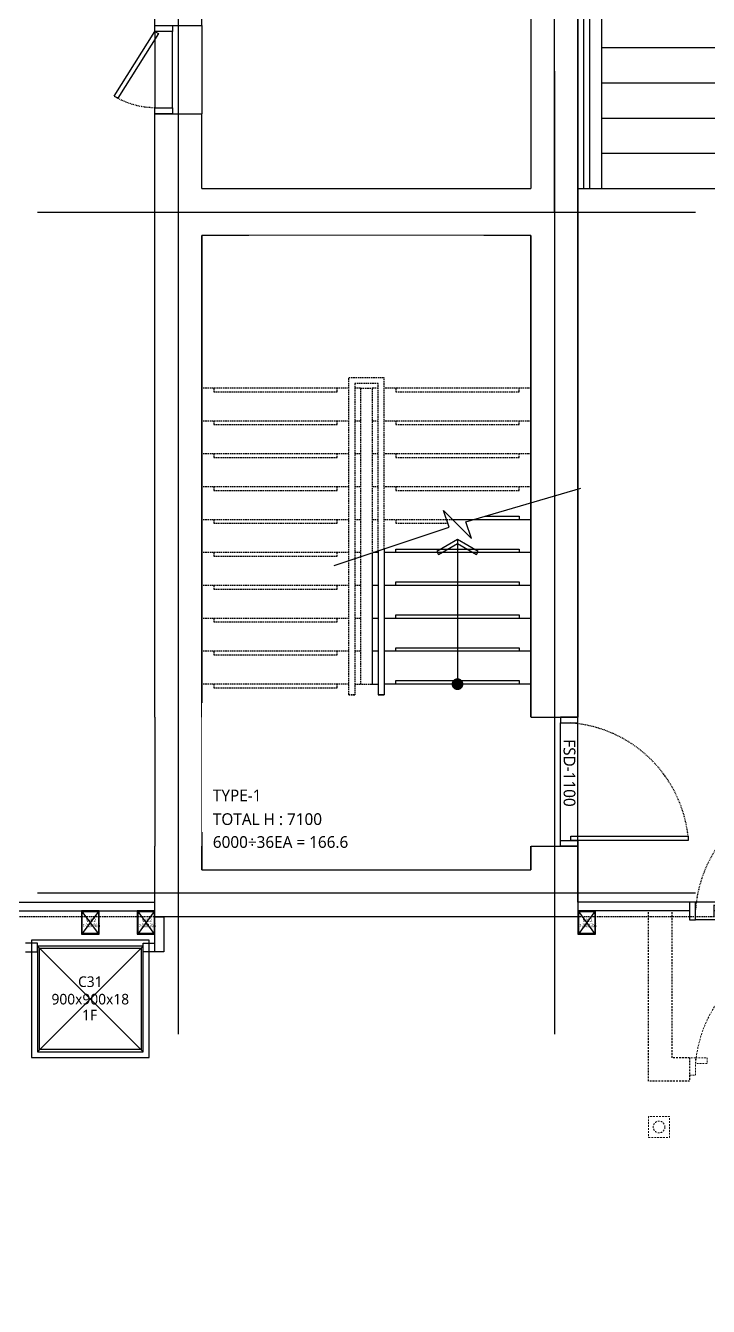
# Model space of a CAD drawing. Header units: millimetres. Extents: x 13515 to 183937, y -33900 to -660.
# Drawn here: x 119644.9 to 119735.8, y -19672.7 to -19502 of the extents above; entities that cross this region are included whole.
import ezdxf
from ezdxf.enums import TextEntityAlignment as Align

# ---------------------------------------------------------------- set-up
doc = ezdxf.new("R2010")
doc.units = ezdxf.units.MM
doc.header["$LTSCALE"] = 100
doc.header["$MEASUREMENT"] = 0
doc.header["$PDSIZE"] = -10
for name, pattern in [('-HID', [2.5, 1.5, -1]), ('A0-000 XR 평면도$0$HID', [2.5, 1.5, -1]), ('HID', [2.5, 1.5, -1]), ('HIDDEN2', [0.1875, 0.125, -0.0625])]:
    doc.linetypes.add(name, pattern=pattern)
doc.layers.get('0').update_dxf_attribs({"linetype": 'CONTINUOUS'})
doc.layers.get('Defpoints').update_dxf_attribs({"color": 171, "linetype": 'CONTINUOUS'})
doc.layers.add('#프레임 라인', color=189, linetype='CONTINUOUS', plot=False)
for name, color, linetype in [('251', 251, 'CONTINUOUS'), ('A0-000 XR 평면도$0$DOOR', 4, 'CONTINUOUS'), ('A0-000 XR 평면도$0$DOOR(OPEN ELE)', 5, 'CONTINUOUS'), ('CON', 2, 'CONTINUOUS'), ('DOOR', 4, 'CONTINUOUS'), ('DOOR ELE', 253, 'CONTINUOUS'), ('DOOR(OPEN ELE)', 5, 'CONTINUOUS'), ('ELE9', 9, 'CONTINUOUS'), ('FIN(패널-T150 방열)', 9, 'CONTINUOUS'), ('FIN(패널-T75 글라스울)', 6, 'CONTINUOUS'), ('h COLUMN', 252, 'CONTINUOUS'), ('STAIR', 4, 'CONTINUOUS'), ('STAIR(ETC)', 8, 'CONTINUOUS'), ('STEEL', 5, 'CONTINUOUS'), ('SYM(STAIR)', 251, 'CONTINUOUS'), ('계단-논슬립', 252, 'CONTINUOUS'), ('단열패널-방열문(저온공사분)', 251, 'CONTINUOUS')]:
    doc.layers.add(name, color=color, linetype=linetype)
doc.styles.add('TE', font='malgun_0.ttf')
doc.styles.add('나눔바른고딕', font='NanumBarunGothic.ttf')

# ---------------------------------------------------------------- blocks, each defined once
blk = doc.blocks.new('*U142')
at = {"color": 0, "linetype": 'ByBlock'}
for p, q in [((100, 75), (-100, 75)), ((-100, 75), (-100, -75)), ((-94, 69), (94, 69)), ((-94, -69), (-94, 69)), ((94, 69), (94, -69)), ((100, -75), (100, 75)), ((-100, -75), (100, -75)), ((94, -69), (-94, -69))]:
    blk.add_line(p, q, dxfattribs=at)
at = {"layer": 'Defpoints'}
blk.add_point((0, 0), dxfattribs=at)
blk = doc.blocks.new('WC2')
at = {"layer": 'h COLUMN', "ltscale": 0.1}
for p, q in [((69, -94), (-69, 94)), ((69, 94), (-69, -94))]:
    blk.add_line(p, q, dxfattribs=at)
at = {"layer": 'h COLUMN', "ltscale": 0.1, "rotation": 90}
blk.add_blockref('*U142', (0, 0), dxfattribs=at)
at = {"layer": 'Defpoints', "style": 'TE'}
for s, width, p in [('WC2', 0.8, (-34, 19)), ('ㅁ-200x150x6', 0.5, (-65, -24))]:
    blk.add_text(s, height=30, dxfattribs=dict(at, width=width)).set_placement(p, align=Align.MIDDLE_LEFT)
blk = doc.blocks.new('지상1층 WC 배치')
at = {"ltscale": 10000}
for p in [(82700, -26650), (83175, -26650), (86925, -26650)]:
    blk.add_blockref('WC2', p, dxfattribs=at)
blk = doc.blocks.new('*U123')
at = {"color": 0, "linetype": 'ByBlock'}
for p, q in [((450, 450), (-450, 450)), ((-450, 450), (-450, -450)), ((450, -450), (450, 450)), ((-432, 432), (432, 432)), ((-432, -432), (-432, 432)), ((432, 432), (432, -432)), ((432, -432), (-432, -432)), ((-450, -450), (450, -450))]:
    blk.add_line(p, q, dxfattribs=at)
at = {"layer": 'Defpoints'}
blk.add_point((0, 0), dxfattribs=at)
blk = doc.blocks.new('C31-1F')
at = {"layer": '#프레임 라인', "ltscale": 0.1}
blk.add_lwpolyline([(-500, -500), (500, -500), (500, 500), (-500, 500)], close=True, dxfattribs=at)
at = {"layer": 'Defpoints', "ltscale": 10000}
for p, q in [((-450, -450), (450, 450)), ((450, -450), (-450, 450))]:
    blk.add_line(p, q, dxfattribs=at)
at = {"ltscale": 0.1}
blk.add_blockref('*U123', (0, 0), dxfattribs=at)
at = {"layer": 'Defpoints', "style": 'TE'}
for s, p in [('C31', (0, 102)), ('900x900x18', (0, -47)), ('1F', (-6, -182))]:
    blk.add_text(s, height=90, dxfattribs=at).set_placement(p, align=Align.CENTER)
blk = doc.blocks.new('A$Cbf5f0bca')
at = {"layer": 'STAIR', "ltscale": 5}
for p, q in [((3050, 3500), (3050, 2000)), ((3050, 3200), (950, 3200)), ((3050, 2900), (950, 2900)), ((3050, 2600), (950, 2600)), ((3050, 2300), (950, 2300)), ((3250, 2000), (750, 2000))]:
    blk.add_line(p, q, dxfattribs=at)
for points in [[(3250, 3500), (750, 3500), (750, -4075)], [(950, 2000), (950, 3500)], [(3250, -4075), (3250, 3500)]]:
    blk.add_lwpolyline(points, dxfattribs=at)
at = {"layer": 'STEEL', "ltscale": 5}
for points in [[(800, 3500), (800, -4075)], [(850, 3500), (850, -4075)], [(3150, 2000), (3150, 3500)], [(3200, 2000), (3200, 3500)]]:
    blk.add_lwpolyline(points, dxfattribs=at)
blk = doc.blocks.new('A$Ca9da7916')
at = {"layer": 'FIN(패널-T75 글라스울)'}
for p, q in [((227, 10050), (227, 11000)), ((302, 10125), (302, 11000))]:
    blk.add_line(p, q, dxfattribs=at)
blk = doc.blocks.new('A$C48EA7C17')
at = {"layer": 'DOOR'}
for points in [[(965, 1088), (1000, 1088), (1000, 88), (965, 88)], [(-50, 0), (0, 0), (0, 150), (-50, 150)], [(1050, 0), (1000, 0), (1000, 150), (1050, 150)]]:
    blk.add_lwpolyline(points, close=True, dxfattribs=at)
at = {"layer": 'DOOR ELE', "ltscale": 0.1}
for points in [[(965, 150), (0, 150)], [(1000, 0), (0, 0)]]:
    blk.add_lwpolyline(points, dxfattribs=at)
at = {"layer": 'DOOR(OPEN ELE)', "linetype": 'HID', "ltscale": 0.05}
blk.add_arc((1084, 7), 1087, 96.2785, 175.7623, dxfattribs=at)
at = {"layer": 'Defpoints', "style": '나눔바른고딕'}
blk.add_text('FSD-1100', height=100, dxfattribs=at).set_placement((139, 28))
blk = doc.blocks.new('A0-000 XR 평면도$0$A$C60820D4B')
at = {"layer": 'A0-000 XR 평면도$0$DOOR'}
for points in [[(500, 700), (500, 750), (350, 750), (350, 700)], [(500, 0), (500, 50), (350, 50), (350, 0)]]:
    blk.add_lwpolyline(points, close=True, dxfattribs=at)
for points in [[(4, 600), (350, 50), (380, 68), (35, 617)], [(4, 600), (35, 617)]]:
    blk.add_lwpolyline(points, dxfattribs=at)
at = {"layer": 'A0-000 XR 평면도$0$DOOR(OPEN ELE)'}
for p, q in [((350, 50), (350, 700)), ((500, 700), (500, 50))]:
    blk.add_line(p, q, dxfattribs=at)
at = {"layer": 'A0-000 XR 평면도$0$DOOR(OPEN ELE)', "linetype": 'A0-000 XR 평면도$0$HID', "ltscale": 0.05}
blk.add_arc((350, 50), 650, 90, 122.1801, dxfattribs=at)
blk = doc.blocks.new('sdflgkjdlfgkjlfhgfh')
at = {"layer": 'FIN(패널-T150 방열)', "linetype": '-HID', "ltscale": 0.1}
for points in [[(36500083, 38946), (36499733, 38946), (36499733, 40396)], [(36500083, 39146), (36499933, 39146), (36499933, 40396)], [(36501333, 40396), (36501333, 39146), (36501183, 39146)], [(36501533, 40396), (36501533, 38946), (36501183, 38946)], [(36500083, 39146), (36500083, 38946)], [(36501183, 39146), (36501183, 38946)]]:
    blk.add_lwpolyline(points, dxfattribs=at)
at = {"layer": 'STEEL', "linetype": '-HID', "lineweight": 0, "ltscale": 0.1}
for p, q in [((36499913, 38646), (36499733, 38646)), ((36499733, 38646), (36499733, 38466)), ((36499913, 38466), (36499913, 38646)), ((36501533, 38646), (36501353, 38646)), ((36501353, 38646), (36501353, 38466)), ((36501533, 38466), (36501533, 38646)), ((36499733, 38466), (36499913, 38466)), ((36501353, 38466), (36501533, 38466))]:
    blk.add_line(p, q, dxfattribs=at)
for centre in [(36499823, 38556), (36501443, 38556)]:
    blk.add_circle(centre, 50, dxfattribs=at)
at = {"layer": '단열패널-방열문(저온공사분)', "linetype": '-HID', "lineweight": 0, "ltscale": 0.1}
for points in [[(36501183, 40084), (36501183, 39934), (36501133, 39934), (36501133, 40084)], [(36501033, 39984), (36501133, 39984), (36501133, 39146), (36501033, 39146)], [(36500083, 38996), (36500133, 38996), (36500133, 39146), (36500083, 39146)], [(36500233, 39146), (36500233, 39096), (36500133, 39096), (36500133, 39146)], [(36501133, 39146), (36501133, 39096), (36501033, 39096), (36501033, 39146)], [(36501183, 38996), (36501133, 38996), (36501133, 39146), (36501183, 39146)]]:
    blk.add_lwpolyline(points, close=True, dxfattribs=at)
blk.add_arc((36501206, 39008), 1076, 91.9281, 175.9721, dxfattribs=at)
at = {"ltscale": 0.1}
blk.add_blockref('A$C48EA7C17', (36500133, 40321), dxfattribs=at)
blk = doc.blocks.new('지하2층 계단실A CORE')
at = {"ltscale": 0.1}
blk.add_wipeout([(0, 5400), (2800, 5400), (2800, 0), (0, 0)], dxfattribs=at).dxf.layer = '251'
at = {"layer": 'CON', "ltscale": 0.1}
for points in [[(400, 5400), (0, 5400), (0, 1420)], [(2800, 1300), (2800, 5400), (2400, 5400)], [(0, 320), (0, 0), (2800, 0), (2800, 200)]]:
    blk.add_lwpolyline(points, dxfattribs=at)
at = {"layer": 'STAIR'}
for p, q in [((2800, 2980), (2134, 2980)), ((1450, 2698), (1450, 1580)), ((1500, 2700), (1455, 2700)), ((2800, 2700), (1550, 2700)), ((1500, 2420), (1450, 2420)), ((2800, 2420), (1550, 2420)), ((1500, 2140), (1450, 2140)), ((2800, 2140), (1550, 2140)), ((1500, 1860), (1450, 1860)), ((2800, 1860), (1550, 1860)), ((2800, 1580), (1550, 1580))]:
    blk.add_line(p, q, dxfattribs=at)
blk.add_lwpolyline([(1450, 1580), (1500, 1580)], dxfattribs=at)
at = {"layer": 'STAIR(ETC)', "linetype": 'HIDDEN2'}
for p, q in [((1250, 1490), (1250, 4190)), ((1250, 4190), (1550, 4190)), ((1500, 4140), (1300, 4140)), ((1300, 4140), (1300, 1490)), ((1350, 4100), (1300, 4100)), ((1350, 4100), (1350, 1580)), ((1450, 4100), (1450, 2698)), ((1500, 4100), (1450, 4100)), ((1500, 2715), (1500, 4140)), ((1350, 3820), (1300, 3820)), ((1500, 3820), (1450, 3820)), ((1350, 3540), (1300, 3540)), ((1500, 3540), (1450, 3540)), ((1350, 3260), (1300, 3260)), ((1500, 3260), (1450, 3260)), ((1350, 2980), (1300, 2980)), ((1500, 2980), (1450, 2980)), ((1350, 2700), (1300, 2700)), ((1350, 2420), (1300, 2420)), ((1350, 2140), (1300, 2140)), ((1350, 1860), (1300, 1860)), ((1300, 1490), (1250, 1490))]:
    blk.add_line(p, q, dxfattribs=at)
at = {"layer": 'STAIR(ETC)'}
for p, q in [((1550, 2732), (1550, 1490)), ((1500, 2715), (1500, 1490)), ((1550, 1490), (1500, 1490))]:
    blk.add_line(p, q, dxfattribs=at)
at = {"layer": 'STAIR(ETC)', "linetype": 'HIDDEN2'}
for points in [[(1550, 2732), (1550, 4190)], [(1350, 4100), (1450, 4100)], [(1300, 1580), (1450, 1580)], [(1250, 1490), (1300, 1490)]]:
    blk.add_lwpolyline(points, dxfattribs=at)
at = {"layer": 'STAIR(ETC)'}
blk.add_lwpolyline([(1500, 1490), (1550, 1490)], dxfattribs=at)
at = {"layer": 'SYM(STAIR)'}
for points in [[(1125, 2590), (2104, 2916), (2057, 3058), (2293, 2821), (2246, 2963), (3225, 3249)], [(2175, 2811), (2175, 1580)]]:
    blk.add_lwpolyline(points, dxfattribs=at)
blk.add_lwpolyline([(2000, 2710), (2014, 2685), (2175, 2778), (2336, 2685), (2350, 2710), (2175, 2811)], close=True, dxfattribs=at)
at = {"layer": 'SYM(STAIR)', "const_width": 50}
blk.add_lwpolyline([(2200, 1580, -1), (2150, 1580, -1)], format="xyb", close=True, dxfattribs=at)
at = {"layer": '계단-논슬립', "linetype": 'HIDDEN2'}
for p, q in [((1250, 4100), (0, 4100)), ((2800, 4100), (1550, 4100)), ((1250, 3820), (0, 3820)), ((2800, 3820), (1550, 3820)), ((1250, 3540), (0, 3540)), ((2800, 3540), (1550, 3540)), ((1250, 3260), (0, 3260)), ((2800, 3260), (1550, 3260)), ((1250, 2980), (0, 2980)), ((2134, 2980), (1550, 2980)), ((1250, 2700), (0, 2700)), ((1250, 2420), (0, 2420)), ((1250, 2140), (0, 2140)), ((1250, 1860), (0, 1860)), ((1250, 1580), (0, 1580))]:
    blk.add_line(p, q, dxfattribs=at)
for points in [[(100, 4100), (100, 4070), (1150, 4070), (1150, 4100)], [(1650, 4100), (1650, 4070), (2700, 4070), (2700, 4100)], [(100, 3820), (100, 3790), (1150, 3790), (1150, 3820)], [(1650, 3820), (1650, 3790), (2700, 3790), (2700, 3820)], [(100, 3540), (100, 3510), (1150, 3510), (1150, 3540)], [(1650, 3540), (1650, 3510), (2700, 3510), (2700, 3540)], [(100, 3260), (100, 3230), (1150, 3230), (1150, 3260)], [(1650, 3260), (1650, 3230), (2700, 3230), (2700, 3260)], [(100, 2980), (100, 2950), (1150, 2950), (1150, 2980)], [(1650, 2980), (1650, 2950), (2092, 2950)], [(100, 2700), (100, 2670), (1150, 2670), (1150, 2700)], [(100, 2420), (100, 2390), (1150, 2390), (1150, 2420)], [(100, 2140), (100, 2110), (1150, 2110), (1150, 2140)], [(100, 1860), (100, 1830), (1150, 1830), (1150, 1860)], [(100, 1580), (100, 1550), (1150, 1550), (1150, 1580)]]:
    blk.add_lwpolyline(points, dxfattribs=at)
at = {"layer": '계단-논슬립'}
for points in [[(2407, 3010), (2700, 3010), (2700, 2980)], [(1650, 2700), (1650, 2730), (2700, 2730), (2700, 2700)], [(1650, 2420), (1650, 2450), (2700, 2450), (2700, 2420)], [(1650, 2140), (1650, 2170), (2700, 2170), (2700, 2140)], [(1650, 1860), (1650, 1890), (2700, 1890), (2700, 1860)], [(1650, 1580), (1650, 1610), (2700, 1610), (2700, 1580)]]:
    blk.add_lwpolyline(points, dxfattribs=at)
at = {"layer": 'Defpoints', "style": '나눔바른고딕'}
for s, p in [('TYPE-1', (93, 583)), ('TOTAL H : 7100', (93, 381)), ('6000÷36EA = 166.6', (93, 186))]:
    blk.add_text(s, height=100, dxfattribs=at).set_placement(p)
blk = doc.blocks.new('FGHJ')
at = {"layer": 'ELE9', "ltscale": 0.1}
for p, q in [((37064749.1, 39346.3), (37064749.1, 47546.3)), ((37067949.1, 47546.3), (37067949.1, 39346.3)), ((37063549.1, 46346.3), (37069149.1, 46346.3)), ((37069149.1, 40546.3), (37063549.1, 40546.3))]:
    blk.add_line(p, q, dxfattribs=at)
at = {"layer": 'ELE9', "ltscale": 1000}
blk.add_line((37067749.1, 46146.3), (37064949.1, 46146.3), dxfattribs=at)
at = {"layer": 'ELE9', "linetype": 'HIDDEN2'}
blk.add_lwpolyline([(37195449.1, 67346.3), (37195449.1, 40346.3), (37042549.1, 40346.3), (37042549.1, 51346.3), (37030449.1, 51346.3), (37030449.1, -38303.7), (37200899.1, -38303.7)], dxfattribs=at)
at = {"layer": 'ELE9', "ltscale": 0.1}
for points in [[(37064749.1, 46346.3), (37064749.1, 52346.3)], [(37067949.1, 46346.3), (37067949.1, 52346.3)], [(37064949.1, 47933.8), (37064949.1, 47183.8)], [(37067749.1, 47933.8), (37067749.1, 47183.8)], [(37068149.1, 47933.8), (37068149.1, 47183.8)], [(37064549.1, 42046.3), (37064549.1, 40946.3)], [(37064949.1, 42046.3), (37064949.1, 40946.3)], [(37067749.1, 42046.3), (37068149.1, 42046.3)], [(37067749.1, 40946.3), (37068149.1, 40946.3)], [(37067549.1, 40746.3), (37066449.1, 40746.3)], [(37063999.1, 40471.3), (37064549.1, 40471.3)], [(37063999.1, 40396.3), (37064549.1, 40396.3)], [(37064624.1, 40346.3), (37064624.1, 40046.3), (37064549.1, 40046.3), (37064549.1, 40346.3), (37064624.1, 40346.3)], [(37067549.1, 40346.3), (37066449.1, 40346.3)], [(37063449.1, 40046.3), (37063549.1, 40046.3), (37063549.1, 40121.3), (37063449.1, 40121.3)], [(37064549.1, 40046.3), (37064449.1, 40046.3), (37064449.1, 40121.3), (37064549.1, 40121.3)]]:
    blk.add_lwpolyline(points, dxfattribs=at)
at = {"layer": 'ELE9', "ltscale": 1000}
for points in [[(37064549.1, 47933.8), (37064549.1, 49583.8)], [(37068149.1, 49583.8), (37068149.1, 47933.8)], [(37064949.1, 47933.8), (37064949.1, 48571.3)], [(37067749.1, 48571.3), (37067749.1, 47933.8)], [(37064549.1, 47933.8), (37064949.1, 47933.8)], [(37064549.1, 46546.3), (37064549.1, 47183.8)], [(37064549.1, 47183.8), (37064949.1, 47183.8)], [(37064949.1, 46546.3), (37064949.1, 47183.8)], [(37067749.1, 47183.8), (37067749.1, 46546.3)], [(37068149.1, 47183.8), (37068149.1, 46546.3)], [(37064549.1, 42046.3), (37064549.1, 46546.3)], [(37064949.1, 46546.3), (37067749.1, 46546.3)], [(37068149.1, 46546.3), (37068149.1, 42046.3)], [(37064949.1, 42046.3), (37064949.1, 46146.3)], [(37067749.1, 46146.3), (37067749.1, 42046.3)], [(37066449.1, 40346.3), (37064549.1, 40346.3), (37064549.1, 40946.3)], [(37066449.1, 40746.3), (37064949.1, 40746.3), (37064949.1, 40946.3)], [(37067749.1, 40946.3), (37067749.1, 40746.3), (37067549.1, 40746.3)], [(37068149.1, 40946.3), (37068149.1, 40346.3), (37067549.1, 40346.3)]]:
    blk.add_lwpolyline(points, dxfattribs=at)
at = {"layer": 'ELE9'}
for points in [[(37069099.1, 40471.3), (37068149.1, 40471.3)], [(37069099.1, 40396.3), (37068149.1, 40396.3)]]:
    blk.add_lwpolyline(points, dxfattribs=at)
blk.add_blockref('지상1층 WC 배치', (36981299.1, 66946.3), dxfattribs=at)
at = {"layer": 'ELE9', "ltscale": 0.1, "xscale": -1}
blk.add_blockref('A$Cbf5f0bca', (37071399.1, 44546.3), dxfattribs=at)
at = {"layer": 'ELE9', "xscale": -1, "rotation": 180}
blk.add_blockref('A0-000 XR 평면도$0$A$C60820D4B', (37064199.1, 47933.8), dxfattribs=at)
at = {"layer": 'ELE9', "ltscale": 0.1, "rotation": 270}
for name, p in [('A$C48EA7C17', (37067999.1, 41996.3)), ('A$Ca9da7916', (37052999.1, 40698.3))]:
    blk.add_blockref(name, p, dxfattribs=at)
at = {"layer": 'ELE9', "ltscale": 0.1}
for name, p in [('sdflgkjdlfgkjlfhgfh', (569016.4, 0)), ('C31-1F', (37063999.1, 39646.3))]:
    blk.add_blockref(name, p, dxfattribs=at)
at = {"layer": 'ELE9', "style": '나눔바른고딕'}
for s, p in [('TYPE-1', (37065042.3, 41329.1)), ('TOTAL H : 10000', (37065042.3, 41127.5)), ('10000÷60EA = 166.7', (37065042.3, 40932.1))]:
    blk.add_text(s, height=100, dxfattribs=at).set_placement(p)
at = {"ltscale": 0.1}
blk.add_wipeout([(37064949.1, 46146.3), (37067749.1, 46146.3), (37067749.1, 40746.3), (37064949.1, 40746.3)], dxfattribs=at).dxf.layer = 'ELE9'
at = {"layer": 'ELE9'}
blk.add_blockref('지하2층 계단실A CORE', (37064949.1, 40746.3), dxfattribs=at)

msp = doc.modelspace()

# ---------------------------------------------------------------- block references
at = {"xscale": 0.01565102769230769, "yscale": 0.01565102769230769, "zscale": 0.01565102769230769}
msp.add_blockref('FGHJ', (-460436.19, -20252.24), dxfattribs=at)

doc.saveas('drawing.dxf')
